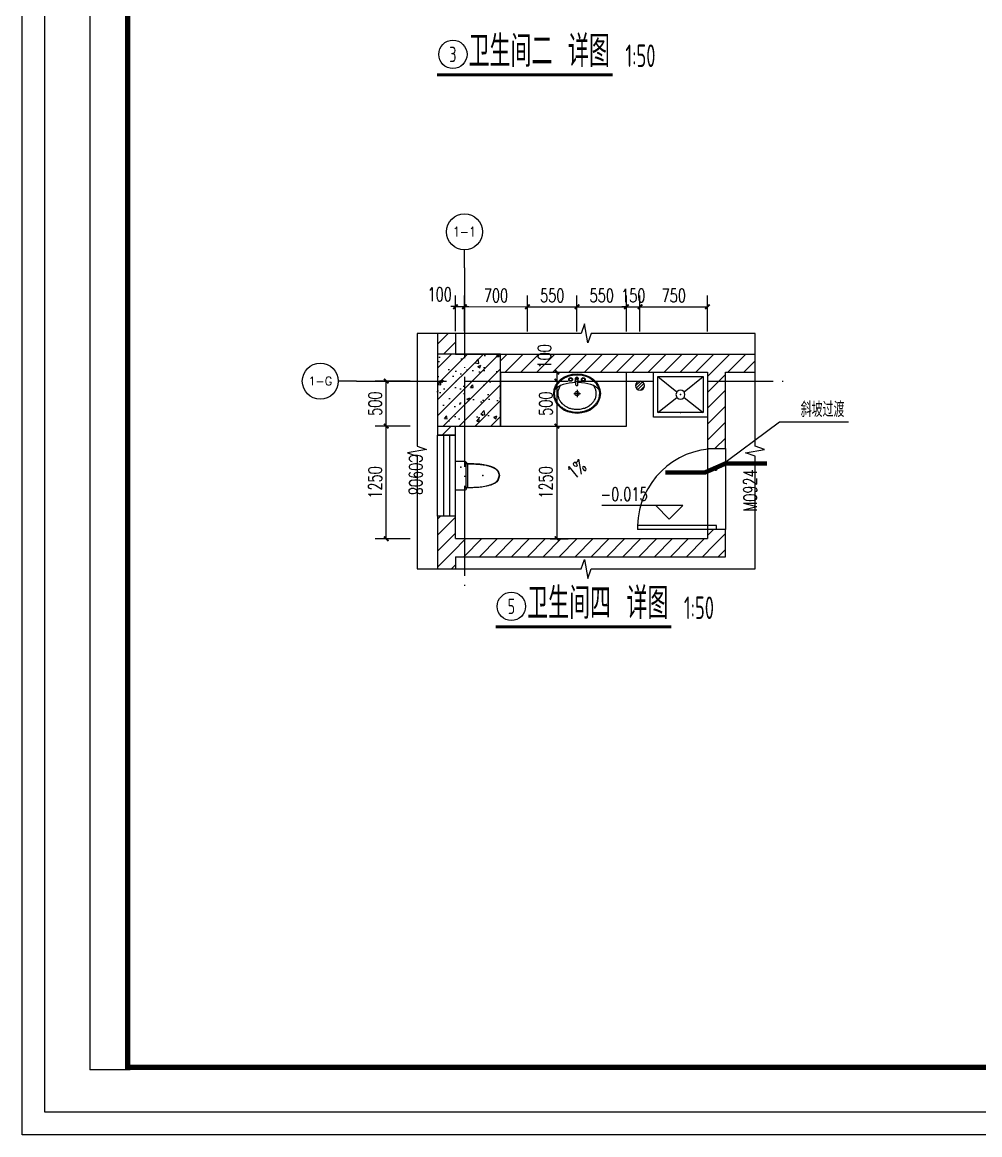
# Model space of a CAD drawing. Header units: millimetres. Extents: x -1048436 to -185795, y -983427 to 400387.
# Drawn here: x -620502 to -609864, y -740015 to -727659 of the extents above; entities that cross this region are included whole.
import ezdxf
from ezdxf.enums import TextEntityAlignment as Align

# ---------------------------------------------------------------- set-up
doc = ezdxf.new("R2010")
doc.units = ezdxf.units.MM
doc.header["$LTSCALE"] = 500
doc.linetypes.add('DOTE', pattern=[2.42, 2, -0.2, 0.02, -0.2])
for name, color, linetype in [('C-SHET-TTLB', 11, 'Continuous'), ('COLUMN', 254, 'Continuous'), ('PUB_DIM', 3, 'Continuous'), ('PUB_HATCH', 8, 'Continuous'), ('PUB_TEXT', 7, 'Continuous'), ('WINDOW', 4, 'Continuous'), ('WINDOW_TEXT', 7, 'Continuous'), ('建-填充', 9, 'Continuous'), ('建-墙', 254, 'Continuous'), ('建-文字', 4, 'Continuous'), ('建-洁具', 55, 'Continuous'), ('建-符号', 13, 'Continuous'), ('建-符号-引出', 150, 'Continuous'), ('建-符号-门编号', 13, 'Continuous'), ('建-轴线', 16, 'DOTE'), ('建-门扇', 32, 'Continuous')]:
    doc.layers.add(name, color=color, linetype=linetype)
doc.styles.add('_TCH_AXIS', font='COMPLEX', dxfattribs={"bigfont": 'GBCBIG'})
doc.styles.add('_TCH_DIM', font='SIMPLEX', dxfattribs={"bigfont": 'GBCBIG'})
doc.styles.add('_TCH_DIM_T3', font='SIMPLEX', dxfattribs={"width": 0.705882, "bigfont": 'GBCBIG'})
doc.styles.add('_TCH_WINDOW', font='SIMPLEX', dxfattribs={"height": 3.5, "bigfont": 'GBCBIG'})
doc.styles.add('ECADI', font='hzs.shx', dxfattribs={"width": 0.7, "bigfont": 'hztxt.shx'})
doc.styles.add('XD2008', font='xd-hzs.shx', dxfattribs={"width": 0.7, "bigfont": 'xd-hztxt.shx'})
doc.dimstyles.new('_TCH_ARCH&&50', dxfattribs={"dimtxt": 148.75, "dimasz": 50, "dimexe": 125, "dimexo": 150, "dimgap": 50, "dimtad": 1, "dimdec": 0, "dimzin": 0, "dimdsep": 46, "dimtxsty": '_TCH_DIM_T3', "dimblk": 'ARCHTICK', "dimcen": 0.09, "dimclrt": 7, "dimazin": 2, "dimtfac": 1, "dimtdec": 0, "dimtix": 1, "dimtmove": 2, "dimatfit": 3, "dimldrblk": 'ARCHTICK', "dimfxl": 1, "dimtolj": 1, "dimtzin": 0, "dimarcsym": 0})
pattern_1 = [(45, (0, 89.76), (-88.388383, 88.388383), [])]

# ---------------------------------------------------------------- blocks, each defined once
blk = doc.blocks.new('$lvtry$00000208')
blk.add_wipeout([(200, 0), (218, -7), (224, -20), (225, -140), (218, -158), (200, -165), (188, -180), (185, -192), (186, -199), (186, -242), (185, -285), (184, -316), (182, -346), (179, -383), (168, -451), (159, -496), (139, -560), (115, -610), (94, -637), (67, -658), (35, -671), (0, -680), (-67, -657), (-112, -615), (-138, -561), (-155, -510), (-166, -471), (-174, -424), (-181, -361), (-184, -322), (-185, -300), (-186, -257), (-186, -220), (-186, -208), (-186, -200), (-185, -192), (-190, -177), (-200, -165), (-218, -158), (-225, -140), (-225, -83), (-225, -25), (-218, -7), (-200, 0)])
at = {"color": 0, "ltscale": 100}
for p, q in [((200, -165), (-200, -165)), ((185, -192), (-185, -192))]:
    blk.add_line(p, q, dxfattribs=at)
blk.add_lwpolyline([(186, -199, -0.296302), (200, -165, 0.414214), (225, -140), (225, -25, 0.414214), (200, 0), (-200, 0, 0.414214), (-225, -25), (-225, -140, 0.413282), (-200, -165, -0.238932), (-185, -192), (-186, -208), (-186, -232), (-185, -282), (-184, -322), (-182, -348), (-180, -374), (-176, -409), (-172, -439), (-168, -459), (-163, -482), (-147, -538), (-129, -583, 0.10752), (-88, -643, 0.100512), (-43, -668), (0, -680), (35, -671), (67, -658), (94, -637), (115, -610), (132, -576), (145, -543), (159, -496), (177, -405), (179, -383), (182, -346), (185, -285)], format="xyb", close=True)
blk.add_lwpolyline([(186, -202), (186, -199)])
for points in [[(-181, -191), (-181, -230), (-181, -261), (-179, -322), (-177, -353), (-171, -414), (-166, -444), (-156, -490), (-152, -505), (-145, -528), (-143, -535), (-139, -546), (-137, -550), (-135, -558), (-133, -562), (-129, -573), (-125, -580), (-118, -594), (-115, -601), (-106, -614), (-102, -620), (-93, -632), (-87, -637), (-79, -644), (-76, -646), (-71, -650), (-67, -652), (-61, -655), (-58, -657), (-51, -660), (-48, -661), (-37, -665), (-30, -667), (-14, -671), (-7, -673), (1, -675)], [(181, -191), (181, -230), (181, -261), (179, -322), (177, -353), (171, -414), (166, -444), (156, -490), (152, -505), (145, -528), (143, -535), (139, -546), (137, -550), (135, -558), (133, -562), (129, -573), (125, -580), (118, -594), (115, -601), (106, -614), (102, -620), (93, -632), (87, -637), (79, -644), (76, -646), (71, -650), (67, -652), (61, -655), (58, -657), (51, -660), (48, -661), (37, -665), (30, -667), (14, -671), (7, -673), (-1, -675)]]:
    blk.add_open_spline(points, degree=3, knots=[0, 0, 0, 0, 92.762674, 92.762674, 185.525347, 185.525347, 278.288021, 278.288021, 324.669358, 324.669358, 347.860026, 347.860026, 359.45536, 359.45536, 371.050694, 371.050694, 394.241363, 394.241363, 417.432031, 417.432031, 440.6227, 440.6227, 463.813368, 463.813368, 475.408702, 475.408702, 487.004036, 487.004036, 498.599371, 498.599371, 510.194705, 510.194705, 533.385373, 533.385373, 556.576042, 556.576042, 556.576042, 556.576042], dxfattribs=at)
at = {"color": 0}
for p in [(-129, -83), (-1, -421)]:
    blk.add_point(p, dxfattribs=at)
blk = doc.blocks.new('$lvtry$00000173')
at = {"color": 0}
for p, q in [((-11, -125), (-16, -50)), ((12, -125), (16, -50)), ((-35, -219), (40, -219)), ((2, -177), (2, -260))]:
    blk.add_line(p, q, dxfattribs=at)
for centre, radius in [((-69, -62), 20.6), ((-69, -62), 15.6), ((0, -50), 15.8), ((72, -62), 20.6), ((72, -62), 15.6), ((2, -219), 23.4)]:
    blk.add_circle(centre, radius, dxfattribs=at)
blk.add_arc((1, -117), 13.9, 215.486, 324.514, dxfattribs=at)
blk.add_ellipse((2, -219), major_axis=(-259, 0), ratio=0.848663, dxfattribs=at)
for start_param, end_param in [(4.764585, 5.931457), (3.493317, 4.671733)]:
    blk.add_ellipse((2, -215), major_axis=(-259, 0), ratio=0.459125, start_param=start_param, end_param=end_param, dxfattribs=at)
for points, knots in [([(-247, -219, 0), (-247, -226, 0), (-247, -233, 0), (-245, -253, 0), (-242, -264, 0), (-234, -288, 0), (-229, -299, 0), (-216, -321, 0), (-209, -331, 0), (-192, -351, 0), (-183, -360, 0), (-162, -377, 0), (-151, -385, 0), (-127, -399, 0), (-115, -405, 0), (-88, -415, 0), (-75, -419, 0), (-47, -425, 0), (-32, -427, 0), (-4, -429, 0), (11, -429, 0), (40, -426, 0), (54, -424, 0), (82, -418, 0), (96, -413, 0), (122, -403, 0), (134, -397, 0), (158, -383, 0), (169, -375, 0), (189, -357, 0), (198, -348, 0), (215, -328, 0), (222, -318, 0), (234, -296, 0), (239, -284, 0), (246, -261, 0), (248, -249, 0), (251, -225, 0), (251, -213, 0), (249, -189, 0), (246, -177, 0), (239, -154, 0), (234, -143, 0), (222, -121, 0), (215, -110, 0), (199, -90, 0), (190, -81, 0), (170, -63, 0), (159, -55, 0), (135, -41, 0), (123, -35, 0), (97, -24, 0), (83, -20, 0), (55, -13, 0), (41, -11, 0), (12, -9, 0), (-3, -9, 0), (-31, -10, 0), (-46, -12, 0), (-74, -18, 0), (-87, -22, 0), (-114, -32, 0), (-126, -38, 0), (-150, -52, 0), (-162, -60, 0), (-182, -77, 0), (-192, -86, 0), (-209, -106, 0), (-216, -116, 0), (-228, -138, 0), (-234, -149, 0), (-242, -172, 0), (-244, -184, 0), (-247, -204, 0), (-247, -211, 0), (-247, -219, 0)], [0, 0, 0, 0, 0.105369, 0.105369, 0.278747, 0.278747, 0.452125, 0.452125, 0.625504, 0.625504, 0.798882, 0.798882, 0.97226, 0.97226, 1.145639, 1.145639, 1.319017, 1.319017, 1.492395, 1.492395, 1.665774, 1.665774, 1.839152, 1.839152, 2.01253, 2.01253, 2.185909, 2.185909, 2.359287, 2.359287, 2.532665, 2.532665, 2.706044, 2.706044, 2.879422, 2.879422, 3.0528, 3.0528, 3.226179, 3.226179, 3.399557, 3.399557, 3.572935, 3.572935, 3.746313, 3.746313, 3.919692, 3.919692, 4.09307, 4.09307, 4.266448, 4.266448, 4.439827, 4.439827, 4.613205, 4.613205, 4.786583, 4.786583, 4.959962, 4.959962, 5.13334, 5.13334, 5.306718, 5.306718, 5.480097, 5.480097, 5.653475, 5.653475, 5.826853, 5.826853, 6.000232, 6.000232, 6.17361, 6.17361, 6.283185, 6.283185, 6.283185, 6.283185]), ([(-184, -131, 0), (-185, -133, 0), (-186, -135, 0), (-191, -143, 0), (-195, -149, 0), (-201, -161, 0), (-203, -168, 0), (-207, -180, 0), (-209, -187, 0), (-211, -199, 0), (-212, -205, 0), (-212, -214, 0), (-212, -216, 0), (-212, -219, 0), (-212, -225, 0), (-212, -232, 0), (-210, -246, 0), (-208, -254, 0), (-204, -266, 0), (-202, -272, 0), (-198, -281, 0), (-196, -286, 0), (-189, -298, 0), (-185, -304, 0), (-176, -316, 0), (-171, -322, 0), (-161, -332, 0), (-156, -337, 0), (-143, -347, 0), (-135, -353, 0), (-121, -362, 0), (-116, -365, 0), (-105, -370, 0), (-100, -373, 0), (-88, -378, 0), (-82, -380, 0), (-69, -384, 0), (-63, -386, 0), (-47, -389, 0), (-38, -391, 0), (-21, -393, 0), (-12, -393, 0), (7, -394, 0), (16, -393, 0), (34, -392, 0), (43, -390, 0), (59, -387, 0), (67, -385, 0), (83, -380, 0), (91, -378, 0), (106, -372, 0), (113, -368, 0), (127, -361, 0), (133, -357, 0), (146, -348, 0), (152, -343, 0), (163, -333, 0), (169, -328, 0), (178, -317, 0), (183, -312, 0), (190, -301, 0), (194, -296, 0), (200, -284, 0), (204, -277, 0), (209, -264, 0), (210, -258, 0), (213, -246, 0), (214, -241, 0), (216, -227, 0), (216, -219, 0), (215, -206, 0), (214, -200, 0), (213, -189, 0), (211, -183, 0), (206, -167, 0), (202, -156, 0), (193, -141, 0), (190, -136, 0), (187, -131, 0)], [5.740897, 5.740897, 5.740897, 5.740897, 5.780874, 5.780874, 5.896829, 5.896829, 6.012784, 6.012784, 6.128739, 6.128739, 6.240697, 6.240697, 6.283185, 6.283185, 6.283185, 6.399826, 6.399826, 6.5409, 6.5409, 6.634, 6.634, 6.7271, 6.7271, 6.852188, 6.852188, 6.977276, 6.977276, 7.077377, 7.077377, 7.229977, 7.229977, 7.317389, 7.317389, 7.404801, 7.404801, 7.497094, 7.497094, 7.589386, 7.589386, 7.712334, 7.712334, 7.835281, 7.835281, 7.958228, 7.958228, 8.081175, 8.081175, 8.194983, 8.194983, 8.30879, 8.30879, 8.422598, 8.422598, 8.537599, 8.537599, 8.6526, 8.6526, 8.767602, 8.767602, 8.884432, 8.884432, 8.982435, 8.982435, 9.119467, 9.119467, 9.224191, 9.224191, 9.328914, 9.328914, 9.470087, 9.470087, 9.571187, 9.571187, 9.672288, 9.672288, 9.874489, 9.874489, 9.967059, 9.967059, 9.967059, 9.967059])]:
    blk.add_open_spline(points, degree=3, knots=knots, dxfattribs=at)
for p in [(1, -50), (2, -219)]:
    blk.add_point(p, dxfattribs=at)
blk = doc.blocks.new('$lvtry$00000171')
h = blk.add_hatch()
h.set_pattern_fill('ANSI31', color=256, scale=15, style=0)
h.set_pattern_definition([(45, (0, 0), (-16.838, 16.838), [])])
h.paths.add_polyline_path([(35, 17, 0.162278), (7, 31), (-49, -26, 0.162278), (-35, -54)])
h.paths.add_polyline_path([(7, 31, 0.456412), (-50, -18, 0.035489), (-49, -26)])
h.paths.add_polyline_path([(49, -11, 0.162278), (35, 17), (-35, -54, 0.162278), (-7, -68)])
h.paths.add_polyline_path([(50, -18, 0.035489), (49, -11), (-7, -68, 0.456412)])
blk.add_circle((0, -18), 50)
blk = doc.blocks.new('集团图框A1')
at = {"layer": 'C-SHET-TTLB'}
for p in [(259.85, -109.93), (268.85, -685.13)]:
    blk.add_line(p, (259.85, -685.13), dxfattribs=at)
for points in [[(1095.85, -95.53), (1095.85, -699.53), (244.85, -699.53), (244.85, -95.53)], [(1090.85, -100.53), (1090.85, -694.53), (249.85, -694.53), (249.85, -100.53)]]:
    blk.add_lwpolyline(points, close=True, dxfattribs=at)
at = {"layer": 'C-SHET-TTLB', "const_width": 1.2}
blk.add_lwpolyline([(268.25, -110.53), (1080.85, -110.53), (1080.85, -684.53), (268.25, -684.53)], close=True, dxfattribs=at)
at = {"color": 2, "style": 'ECADI', "width": 0.7}
for tag, p in [('序号1', (1009.72, -381.88)), ('记要1', (1037.92, -381.9)), ('日期1', (1073.26, -381.71)), ('序号2', (1009.72, -387.77)), ('记要2', (1037.92, -387.79)), ('日期2', (1073.26, -387.6)), ('序号3', (1009.72, -393.63)), ('记要3', (1037.92, -393.65)), ('日期3', (1073.26, -393.46)), ('序号4', (1009.72, -399.51)), ('记要4', (1037.92, -399.53)), ('日期4', (1073.26, -399.35)), ('合作设计单位', (1042.53, -542.75)), ('审定人', (1041.84, -561.74)), ('审核人', (1041.84, -571.23)), ('设计总负责人', (1041.84, -580.99)), ('专业负责人', (1041.84, -591.72)), ('校对人', (1041.84, -601.96)), ('设计人', (1041.84, -611.83)), ('建设单位上', (1044.38, -619.93)), ('建设单位中', (1044.38, -623.89)), ('建设单位下', (1044.38, -627.74)), ('项目名称上', (1044.35, -632.3)), ('项目名称中', (1044.35, -636.38)), ('项目名称下', (1044.35, -640.33)), ('子项', (1043.59, -646.93)), ('图名上', (1044.47, -653.59)), ('图名中', (1044.47, -657.5)), ('图名下', (1044.47, -661.62)), ('工程编号', (1027.1, -667.58)), ('阶段', (1063.92, -667.61)), ('专业', (1063.72, -673.97)), ('比例', (1025.96, -674.19)), ('日期', (1026.1, -680.73)), ('图别、图号', (1066.05, -680.84))]:
    blk.add_attdef(tag, text='', height=3.5, dxfattribs=at).set_placement(p, align=Align.MIDDLE)
blk = doc.blocks.new('A1')
blk.add_blockref('集团图框A1', (-609654.51, -640037.88))
blk = doc.blocks.new('_ArchTick')
at = {"color": 0, "linetype": 'ByBlock', "const_width": 0.4}
blk.add_lwpolyline([(-0.5, -0.5), (0.5, 0.5)], dxfattribs=at)
blk = doc.blocks.new('*D2124')
at = {"layer": 'Defpoints', "color": 0, "transparency": 16777216}
for p in [(-614788, -732145), (-614561, -732145), (-614788, -733395)]:
    blk.add_point(p, dxfattribs=at)
at = {"layer": 'PUB_DIM', "color": 0, "lineweight": -2, "transparency": 16777216}
for p, q in [((-614638, -732145), (-614436, -732145)), ((-614561, -733395), (-614561, -732145)), ((-614638, -733395), (-614436, -733395))]:
    blk.add_line(p, q, dxfattribs=at)
at = {"layer": 'PUB_DIM', "color": 0, "lineweight": -2, "transparency": 16777216, "xscale": 50, "yscale": 50, "zscale": 50}
for p, rotation in [((-614561, -732145), 90), ((-614561, -733395), 270)]:
    blk.add_blockref('_ArchTick', p, dxfattribs=dict(at, rotation=rotation))
at = {"layer": 'PUB_DIM', "color": 7, "transparency": 16777216, "insert": (-614685, -732770), "char_height": 148.8, "attachment_point": 5, "rotation": 90, "style": '_TCH_DIM_T3'}
blk.add_mtext('\\A1;1250', dxfattribs=at)
blk = doc.blocks.new('*D2125')
at = {"layer": 'Defpoints', "color": 0, "transparency": 16777216}
for p in [(-614788, -731645), (-614561, -731645), (-614788, -732145)]:
    blk.add_point(p, dxfattribs=at)
at = {"layer": 'PUB_DIM', "color": 0, "lineweight": -2, "transparency": 16777216}
for p, q in [((-614638, -731645), (-614436, -731645)), ((-614561, -732145), (-614561, -731645)), ((-614638, -732145), (-614436, -732145))]:
    blk.add_line(p, q, dxfattribs=at)
at = {"layer": 'PUB_DIM', "color": 0, "lineweight": -2, "transparency": 16777216, "xscale": 50, "yscale": 50, "zscale": 50}
for p, rotation in [((-614561, -731645), 90), ((-614561, -732145), 270)]:
    blk.add_blockref('_ArchTick', p, dxfattribs=dict(at, rotation=rotation))
at = {"layer": 'PUB_DIM', "color": 7, "transparency": 16777216, "insert": (-614685, -731895), "char_height": 148.8, "attachment_point": 5, "rotation": 90, "style": '_TCH_DIM_T3'}
blk.add_mtext('\\A1;500', dxfattribs=at)
blk = doc.blocks.new('*D2126')
at = {"layer": 'Defpoints', "color": 0, "transparency": 16777216}
for p in [(-614788, -731545), (-614788, -731645), (-614561, -731545)]:
    blk.add_point(p, dxfattribs=at)
at = {"layer": 'PUB_DIM', "color": 0, "lineweight": -2, "transparency": 16777216}
for p, q in [((-614638, -731545), (-614436, -731545)), ((-614638, -731645), (-614436, -731645)), ((-614561, -731645), (-614561, -731545))]:
    blk.add_line(p, q, dxfattribs=at)
at = {"layer": 'PUB_DIM', "color": 0, "lineweight": -2, "transparency": 16777216, "xscale": 50, "yscale": 50, "zscale": 50}
for p, rotation in [((-614561, -731545), 90), ((-614561, -731645), 270)]:
    blk.add_blockref('_ArchTick', p, dxfattribs=dict(at, rotation=rotation))
at = {"layer": 'PUB_DIM', "color": 7, "transparency": 16777216, "insert": (-614699, -731370), "char_height": 148.8, "attachment_point": 5, "rotation": 90, "style": '_TCH_DIM_T3'}
blk.add_mtext('\\A1;100', dxfattribs=at)
blk = doc.blocks.new('*D2127')
at = {"layer": 'Defpoints', "color": 0, "transparency": 16777216}
for p in [(-615589, -730818), (-615689, -731242), (-615589, -731242)]:
    blk.add_point(p, dxfattribs=at)
at = {"layer": 'PUB_DIM', "color": 0, "lineweight": -2, "transparency": 16777216}
for p, q in [((-615689, -731092), (-615689, -730693)), ((-615589, -731092), (-615589, -730693)), ((-615689, -730818), (-615739, -730818)), ((-615689, -730818), (-615589, -730818)), ((-615589, -730818), (-615539, -730818))]:
    blk.add_line(p, q, dxfattribs=at)
at = {"layer": 'PUB_DIM', "color": 0, "lineweight": -2, "transparency": 16777216, "xscale": 50, "yscale": 50, "zscale": 50}
for p, rotation in [((-615689, -730818), 359.9787980072316), ((-615589, -730818), 179.9787980072316)]:
    blk.add_blockref('_ArchTick', p, dxfattribs=dict(at, rotation=rotation))
at = {"layer": 'PUB_DIM', "color": 7, "transparency": 16777216, "insert": (-615864, -730681), "char_height": 148.8, "attachment_point": 5, "rotation": 359.9788, "style": '_TCH_DIM_T3'}
blk.add_mtext('\\A1;100', dxfattribs=at)
blk = doc.blocks.new('*D2128')
at = {"layer": 'Defpoints', "color": 0, "transparency": 16777216}
for p in [(-614889, -730819), (-615589, -731242), (-614889, -731243)]:
    blk.add_point(p, dxfattribs=at)
at = {"layer": 'PUB_DIM', "color": 0, "lineweight": -2, "transparency": 16777216}
for p, q in [((-615589, -731092), (-615589, -730693)), ((-614889, -731093), (-614889, -730694)), ((-615589, -730818), (-614889, -730819))]:
    blk.add_line(p, q, dxfattribs=at)
at = {"layer": 'PUB_DIM', "color": 0, "lineweight": -2, "transparency": 16777216, "xscale": 50, "yscale": 50, "zscale": 50}
for p, rotation in [((-615589, -730818), 179.9787980072648), ((-614889, -730819), 359.9787980072647)]:
    blk.add_blockref('_ArchTick', p, dxfattribs=dict(at, rotation=rotation))
at = {"layer": 'PUB_DIM', "color": 7, "transparency": 16777216, "insert": (-615239, -730694), "char_height": 148.8, "attachment_point": 5, "rotation": 359.9788, "style": '_TCH_DIM_T3'}
blk.add_mtext('\\A1;700', dxfattribs=at)
blk = doc.blocks.new('*D2129')
at = {"layer": 'Defpoints', "color": 0, "transparency": 16777216}
for p in [(-614339, -730819), (-614889, -731243), (-614339, -731243)]:
    blk.add_point(p, dxfattribs=at)
at = {"layer": 'PUB_DIM', "color": 0, "lineweight": -2, "transparency": 16777216}
for p, q in [((-614889, -731093), (-614889, -730694)), ((-614339, -731093), (-614339, -730694)), ((-614889, -730819), (-614339, -730819))]:
    blk.add_line(p, q, dxfattribs=at)
at = {"layer": 'PUB_DIM', "color": 0, "lineweight": -2, "transparency": 16777216, "xscale": 50, "yscale": 50, "zscale": 50}
for p, rotation in [((-614889, -730819), 179.9787980072674), ((-614339, -730819), 359.9787980072674)]:
    blk.add_blockref('_ArchTick', p, dxfattribs=dict(at, rotation=rotation))
at = {"layer": 'PUB_DIM', "color": 7, "transparency": 16777216, "insert": (-614614, -730694), "char_height": 148.8, "attachment_point": 5, "rotation": 359.9788, "style": '_TCH_DIM_T3'}
blk.add_mtext('\\A1;550', dxfattribs=at)
blk = doc.blocks.new('*D2130')
at = {"layer": 'Defpoints', "color": 0, "transparency": 16777216}
for p in [(-613789, -730819), (-614339, -731243), (-613789, -731243)]:
    blk.add_point(p, dxfattribs=at)
at = {"layer": 'PUB_DIM', "color": 0, "lineweight": -2, "transparency": 16777216}
for p, q in [((-614339, -731093), (-614339, -730694)), ((-613789, -731093), (-613789, -730694)), ((-614339, -730819), (-613789, -730819))]:
    blk.add_line(p, q, dxfattribs=at)
at = {"layer": 'PUB_DIM', "color": 0, "lineweight": -2, "transparency": 16777216, "xscale": 50, "yscale": 50, "zscale": 50}
for p, rotation in [((-614339, -730819), 179.9787980072674), ((-613789, -730819), 359.9787980072674)]:
    blk.add_blockref('_ArchTick', p, dxfattribs=dict(at, rotation=rotation))
at = {"layer": 'PUB_DIM', "color": 7, "transparency": 16777216, "insert": (-614064, -730694), "char_height": 148.8, "attachment_point": 5, "rotation": 359.9788, "style": '_TCH_DIM_T3'}
blk.add_mtext('\\A1;550', dxfattribs=at)
blk = doc.blocks.new('*D2131')
at = {"layer": 'Defpoints', "color": 0, "transparency": 16777216}
for p in [(-613639, -730819), (-613789, -731243), (-613639, -731243)]:
    blk.add_point(p, dxfattribs=at)
at = {"layer": 'PUB_DIM', "color": 0, "lineweight": -2, "transparency": 16777216}
for p, q in [((-613789, -731093), (-613789, -730694)), ((-613639, -731093), (-613639, -730694)), ((-613789, -730819), (-613839, -730819)), ((-613789, -730819), (-613639, -730819)), ((-613639, -730819), (-613589, -730819))]:
    blk.add_line(p, q, dxfattribs=at)
at = {"layer": 'PUB_DIM', "color": 0, "lineweight": -2, "transparency": 16777216, "xscale": 50, "yscale": 50, "zscale": 50}
for p, rotation in [((-613789, -730819), 359.9787980072585), ((-613639, -730819), 179.9787980072585)]:
    blk.add_blockref('_ArchTick', p, dxfattribs=dict(at, rotation=rotation))
at = {"layer": 'PUB_DIM', "color": 7, "transparency": 16777216, "insert": (-613714, -730695), "char_height": 148.8, "attachment_point": 5, "rotation": 359.9788, "style": '_TCH_DIM_T3'}
blk.add_mtext('\\A1;150', dxfattribs=at)
blk = doc.blocks.new('*D2132')
at = {"layer": 'Defpoints', "color": 0, "transparency": 16777216}
for p in [(-612889, -730819), (-613639, -731243), (-612889, -731243)]:
    blk.add_point(p, dxfattribs=at)
at = {"layer": 'PUB_DIM', "color": 0, "lineweight": -2, "transparency": 16777216}
for p, q in [((-613639, -731093), (-613639, -730694)), ((-612889, -731093), (-612889, -730694)), ((-613639, -730819), (-612889, -730819))]:
    blk.add_line(p, q, dxfattribs=at)
at = {"layer": 'PUB_DIM', "color": 0, "lineweight": -2, "transparency": 16777216, "xscale": 50, "yscale": 50, "zscale": 50}
for p, rotation in [((-613639, -730819), 179.9787980072611), ((-612889, -730819), 359.9787980072612)]:
    blk.add_blockref('_ArchTick', p, dxfattribs=dict(at, rotation=rotation))
at = {"layer": 'PUB_DIM', "color": 7, "transparency": 16777216, "insert": (-613264, -730695), "char_height": 148.8, "attachment_point": 5, "rotation": 359.9788, "style": '_TCH_DIM_T3'}
blk.add_mtext('\\A1;750', dxfattribs=at)
blk = doc.blocks.new('*D2133')
at = {"layer": 'Defpoints', "color": 0, "transparency": 16777216}
for p in [(-616458, -731645), (-616041, -731645), (-616041, -732145)]:
    blk.add_point(p, dxfattribs=at)
at = {"layer": 'PUB_DIM', "color": 0, "lineweight": -2, "transparency": 16777216}
for p, q in [((-616191, -731645), (-616583, -731645)), ((-616458, -732145), (-616458, -731645)), ((-616191, -732145), (-616583, -732145))]:
    blk.add_line(p, q, dxfattribs=at)
at = {"layer": 'PUB_DIM', "color": 0, "lineweight": -2, "transparency": 16777216, "xscale": 50, "yscale": 50, "zscale": 50}
for p, rotation in [((-616458, -731645), 90), ((-616458, -732145), 270)]:
    blk.add_blockref('_ArchTick', p, dxfattribs=dict(at, rotation=rotation))
at = {"layer": 'PUB_DIM', "color": 7, "transparency": 16777216, "insert": (-616582, -731895), "char_height": 148.8, "attachment_point": 5, "rotation": 90, "style": '_TCH_DIM_T3'}
blk.add_mtext('\\A1;500', dxfattribs=at)
blk = doc.blocks.new('*D2134')
at = {"layer": 'Defpoints', "color": 0, "transparency": 16777216}
for p in [(-616458, -732145), (-616041, -732145), (-616041, -733395)]:
    blk.add_point(p, dxfattribs=at)
at = {"layer": 'PUB_DIM', "color": 0, "lineweight": -2, "transparency": 16777216}
for p, q in [((-616191, -732145), (-616583, -732145)), ((-616458, -733395), (-616458, -732145)), ((-616191, -733395), (-616583, -733395))]:
    blk.add_line(p, q, dxfattribs=at)
at = {"layer": 'PUB_DIM', "color": 0, "lineweight": -2, "transparency": 16777216, "xscale": 50, "yscale": 50, "zscale": 50}
for p, rotation in [((-616458, -732145), 90), ((-616458, -733395), 270)]:
    blk.add_blockref('_ArchTick', p, dxfattribs=dict(at, rotation=rotation))
at = {"layer": 'PUB_DIM', "color": 7, "transparency": 16777216, "insert": (-616582, -732770), "char_height": 148.8, "attachment_point": 5, "rotation": 90, "style": '_TCH_DIM_T3'}
blk.add_mtext('\\A1;1250', dxfattribs=at)
blk = doc.blocks.new('$lvtry$00000191')
at = {"color": 0}
blk.add_wipeout([(300, -500), (300, 0), (-300, 0), (-300, -500)], dxfattribs=at)
for p, q in [((-250, -50), (-39, -219)), ((39, -219), (250, -50)), ((-250, -450), (-39, -281)), ((39, -281), (250, -450))]:
    blk.add_line(p, q, dxfattribs=at)
for points in [[(300, -500), (300, 0), (-300, 0), (-300, -500)], [(250, -450), (250, -50), (-250, -50), (-250, -450)]]:
    blk.add_lwpolyline(points, close=True, dxfattribs=at)
blk.add_circle((0, -250), 50, dxfattribs=at)
for p in [(0, -50), (0, -250)]:
    blk.add_point(p, dxfattribs=at)

msp = doc.modelspace()

# ---------------------------------------------------------------- hatches: boundary and pattern name
at = {"layer": 'PUB_HATCH'}
h = msp.add_hatch(dxfattribs=at)
h.set_pattern_fill('钢筋混凝土', color=256, scale=50, style=0)
h.set_pattern_definition([(45, (0, 0), (-88.388348, 88.388348), []), (50, (0, 0), (358.63009, -31.37607), [37.5, -412.5]), (355, (0, 0), (-69.37567, 376.09607), [30, -330]), (100.4514, (29.9, -2.6), (289.25469, 344.71977), [31.8701, -350.57106]), (46.1842, (0, 100), (533.62052, -82.7595), [56.25, -618.75]), (96.6356, (44.47, 93.1), (467.33135, 487.05894), [47.80514, -525.8565]), (351.1842, (0, 100), (467.33097, 487.0593), [45, -495]), (21, (50, 75), (298.45353, -201.309445), [37.5, -412.5]), (326, (50, 75), (121.65767, 362.57502), [30, -330]), (71.4514, (74.87, 58.22), (420.11131, 161.26525), [31.8701, -350.57106]), (37.5, (0, 0), (6.079928, 166.446927), [0, -326, 0, -335, 0, -331.25]), (7.5, (0, 0), (131.53477, 197.205856), [0, -191, 0, -318.5, 0, -126.25]), (327.5, (-111.5, 0), (266.911218, -11.277436), [0, -125, 0, -390, 0, -517.5]), (317.5, (-161.5, 0), (291.593085, 50.05249), [0, -162.5, 0, -259, 0, -367.5])])
h.paths.add_polyline_path([(-615889.1, -731344.6), (-615889.1, -732144.6), (-615189.1, -732144.6), (-615189.1, -731344.6)])
at = {"layer": '建-填充'}
h = msp.add_hatch(dxfattribs=at)
h.set_pattern_fill('普通砖', color=256, scale=50, style=0)
h.set_pattern_definition(pattern_1)
h.paths.add_polyline_path([(-615889.1, -731344.6), (-615689.1, -731344.6), (-615689.1, -731344.6), (-615689.1, -731115.1), (-615889.1, -731115.1)])
h = msp.add_hatch(dxfattribs=at)
h.set_pattern_fill('普通砖', color=256, scale=50, style=0)
h.set_pattern_definition(pattern_1)
h.paths.add_polyline_path([(-615689.1, -731344.6), (-615189.1, -731344.6), (-615189.1, -731544.6), (-612889.1, -731544.6), (-612789.1, -731477.9), (-612789.1, -731344.6), (-615689.1, -731344.6)])
h = msp.add_hatch(dxfattribs=at)
h.set_pattern_fill('普通砖', color=256, scale=50, style=0)
h.set_pattern_definition(pattern_1)
h.paths.add_polyline_path([(-612789.1, -731477.9), (-612689.1, -731544.6), (-612360.1, -731544.6), (-612360.1, -731344.6), (-612789.1, -731344.6)])
h = msp.add_hatch(dxfattribs=at)
h.set_pattern_fill('普通砖', color=256, scale=50, style=0)
h.set_pattern_definition(pattern_1)
h.paths.add_polyline_path([(-612889.1, -731544.6), (-612889.1, -732394.6), (-612689.1, -732394.6), (-612689.1, -731544.6), (-612789.1, -731477.9)])
h = msp.add_hatch(dxfattribs=at)
h.set_pattern_fill('普通砖', color=256, scale=50, style=0)
h.set_pattern_definition(pattern_1)
h.paths.add_polyline_path([(-615689.1, -732144.6), (-615889.1, -732144.6), (-615889.1, -732244.6), (-615689.1, -732244.6)])
h = msp.add_hatch(dxfattribs=at)
h.set_pattern_fill('普通砖', color=256, scale=50, style=0)
h.set_pattern_definition(pattern_1)
h.paths.add_polyline_path([(-615689.1, -733394.6), (-615689.1, -733144.6), (-615889.1, -733144.6), (-615889.1, -733494.6), (-615755.7, -733494.6)])
h = msp.add_hatch(dxfattribs=at)
h.set_pattern_fill('普通砖', color=256, scale=50, style=0)
h.set_pattern_definition(pattern_1)
h.paths.add_polyline_path([(-615755.7, -733494.6), (-615689.1, -733594.6), (-612689.1, -733594.6), (-612889.1, -733394.6), (-615689.1, -733394.6)])
h = msp.add_hatch(dxfattribs=at)
h.set_pattern_fill('普通砖', color=256, scale=50, style=0)
h.set_pattern_definition(pattern_1)
h.paths.add_polyline_path([(-612689.1, -733594.6), (-612689.1, -733294.6), (-612889.1, -733294.6), (-612889.1, -733394.6)])
h = msp.add_hatch(dxfattribs=at)
h.set_pattern_fill('普通砖', color=256, scale=50, style=0)
h.set_pattern_definition(pattern_1)
h.paths.add_polyline_path([(-615755.7, -733494.6), (-615889.1, -733494.6), (-615889.1, -733730.5), (-615689.1, -733730.5), (-615689.1, -733594.6)])

# ---------------------------------------------------------------- linework, layer by layer
at = {"layer": 'COLUMN'}
for p, q in [((-615889.1, -731344.6), (-615889.1, -732144.6)), ((-615189.1, -731344.6), (-615889.1, -731344.6)), ((-615189.1, -732144.6), (-615189.1, -731344.6)), ((-615889.1, -732144.6), (-615189.1, -732144.6))]:
    msp.add_line(p, q, dxfattribs=at)
at = {"layer": 'PUB_TEXT'}
for centre in [(-615717.7, -728016.4), (-615067.8, -734146.8)]:
    msp.add_circle(centre, 157.5, dxfattribs=at)
at = {"layer": 'WINDOW'}
for p, q in [((-615889.1, -733144.6), (-615889.1, -732244.6)), ((-615689.1, -732244.6), (-615889.1, -732244.6)), ((-615822.4, -732244.6), (-615822.4, -733144.6)), ((-615755.7, -732244.6), (-615755.7, -733144.6)), ((-615689.1, -733144.6), (-615889.1, -733144.6))]:
    msp.add_line(p, q, dxfattribs=at)
at = {"layer": '建-墙'}
for p, q in [((-615889.1, -731115.1), (-615889.1, -731344.6)), ((-615689.1, -731115.1), (-615689.1, -731344.6)), ((-615689.1, -731344.6), (-612789.1, -731344.6)), ((-612789.1, -731344.6), (-612360.1, -731344.6)), ((-615189.1, -731544.6), (-612889.1, -731544.6)), ((-612889.1, -731544.6), (-612889.1, -732394.6)), ((-612689.1, -732394.6), (-612689.1, -731544.6)), ((-612689.1, -731544.6), (-612360.1, -731544.6)), ((-615889.1, -732144.6), (-615889.1, -732244.6)), ((-615689.1, -732244.6), (-615689.1, -732144.6)), ((-615889.1, -732244.6), (-615689.1, -732244.6)), ((-612889.1, -732394.6), (-612689.1, -732394.6)), ((-615689.1, -733144.6), (-615889.1, -733144.6)), ((-615889.1, -733144.6), (-615889.1, -733494.6)), ((-615689.1, -733394.6), (-615689.1, -733144.6)), ((-615689.1, -733394.6), (-612889.1, -733394.6)), ((-612689.1, -733294.6), (-612889.1, -733294.6)), ((-612889.1, -733294.6), (-612889.1, -733394.6)), ((-612689.1, -733594.6), (-612689.1, -733294.6)), ((-615889.1, -733494.6), (-615889.1, -733730.5)), ((-615689.1, -733594.6), (-612689.1, -733594.6)), ((-615689.1, -733594.6), (-615689.1, -733730.5))]:
    msp.add_line(p, q, dxfattribs=at)
at = {"layer": '建-洁具'}
msp.add_lwpolyline([(-615189.1, -731544.6), (-615189.1, -732144.6), (-613789, -732144.6), (-613789, -731544.6)], dxfattribs=at)
at = {"layer": '建-符号'}
for p, q in [((-615589.1, -730388.5), (-615589.1, -730186.3)), ((-612360.1, -731115.1), (-612360.1, -731115.1)), ((-612360.1, -731115.1), (-612360.1, -731115.1)), ((-616788.4, -731644.6), (-616990.6, -731644.6)), ((-613164.7, -733027.7), (-614061.7, -733027.7)), ((-613314.7, -733177.7), (-613464.7, -733027.7)), ((-613314.7, -733177.7), (-613164.7, -733027.7))]:
    msp.add_line(p, q, dxfattribs=at)
for points, const_width in [([(-615892.7, -728243.9), (-613941, -728243.9)], 35), ([(-612229.6, -732559.7), (-612689.1, -732559.7), (-612916.6, -732659.6), (-613356.1, -732659.6)], 50), ([(-615242.8, -734374.3), (-613291, -734374.3)], 35)]:
    msp.add_lwpolyline(points, dxfattribs=dict(at, const_width=const_width))
for points in [[(-612360.1, -731115.1), (-614181.8, -731115.1), (-614220, -731220.1), (-614257.1, -731010.1), (-614294.3, -731115.1), (-616116.1, -731115.1)], [(-616116.1, -731115.1), (-616116.1, -732366.5), (-616011.1, -732404.8), (-616221.1, -732441.8), (-616116.1, -732479), (-616116.1, -733730.5)], [(-612360.1, -733730.5), (-612360.1, -732479), (-612465.1, -732440.8), (-612255.1, -732403.8), (-612360.1, -732366.5), (-612360.1, -731115.1)], [(-616116.1, -733730.5), (-614294.3, -733730.5), (-614256.1, -733625.5), (-614219.1, -733835.5), (-614181.8, -733730.5), (-612360.1, -733730.5)]]:
    msp.add_lwpolyline(points, dxfattribs=at)
msp.add_lwpolyline([(-614664.8, -733043, 0, 0, 0), (-614000.5, -732509.3, 40, 0, 0), (-613883.6, -732415.3, 0, 0, 0)], format="xyseb", dxfattribs=at)
for centre in [(-615589.1, -729986.3), (-617190.6, -731644.6)]:
    msp.add_circle(centre, 200, dxfattribs=at)
at = {"layer": '建-符号-引出'}
for p, q in [((-612797.7, -732623.2), (-612089.5, -732096.8)), ((-612089.5, -732096.8), (-611324.5, -732096.8))]:
    msp.add_line(p, q, dxfattribs=at)
at = {"layer": '建-符号-引出', "const_width": 20}
msp.add_lwpolyline([(-612805.7, -732629.2, 1), (-612789.7, -732617.2, 1)], format="xyb", close=True, dxfattribs=at)
at = {"layer": '建-轴线'}
msp.add_lwpolyline([(-616788.4, -731644.6), (-612018.3, -731644.6)], dxfattribs=at)
at = {"layer": '建-门扇'}
for p, q in [((-612889.1, -732394.6), (-612889.1, -733294.6)), ((-612689.1, -732394.6), (-612689.1, -733294.6)), ((-613666.6, -733249.6), (-613666.6, -733294.6)), ((-612789.1, -733249.6), (-613666.6, -733249.6)), ((-612789.1, -733294.6), (-612789.1, -733249.6)), ((-612789.1, -733294.6), (-613666.6, -733294.6))]:
    msp.add_line(p, q, dxfattribs=at)
msp.add_arc((-612789.1, -733272.1), 877.5, 90, 178.53072, dxfattribs=at)

# ---------------------------------------------------------------- block references
at = {"layer": '建-洁具', "xscale": -1, "yscale": -1, "rotation": 180}
msp.add_blockref('$lvtry$00000173', (-614340.6, -731564.6), dxfattribs=at)
at = {"layer": '建-洁具', "xscale": -1, "rotation": 269.9903516327721}
msp.add_blockref('$lvtry$00000171', (-613620.5, -731694.6), dxfattribs=at)
at = {"layer": '建-洁具', "xscale": -0.7205882352939943, "yscale": 0.7205882352939943, "zscale": 0.7205882352939943, "rotation": 90}
msp.add_blockref('$lvtry$00000208', (-615689.1, -732694.6), dxfattribs=at)

# ---------------------------------------------------------------- texts
at = {"layer": 'PUB_TEXT', "style": 'XD2008', "width": 0.7}
for s, height, p in [('卫生间二', 350, (-615542.7, -728156.4)), ('详图', 350, (-614439.2, -728156.4)), ('1:50', 250, (-613801, -728156.4)), ('卫生间四', 350, (-614892.8, -734286.8)), ('详图', 350, (-613789.3, -734286.8)), ('1:50', 250, (-613151, -734286.8))]:
    msp.add_text(s, height=height, dxfattribs=at).set_placement(p)
at = {"layer": 'PUB_TEXT', "style": 'XD2008', "width": 1.238095}
for s, p, p2 in [('3', (-615757.7, -728102), (-615677.7, -728102)), ('5', (-615107.7, -734232.5), (-615027.8, -734232.5))]:
    msp.add_text(s, height=171.3, dxfattribs=at).set_placement(p, p2, align=Align.FIT)
at = {"layer": 'WINDOW_TEXT', "style": '_TCH_WINDOW', "width": 0.705882}
msp.add_text('C0908', height=148.75, rotation=270, dxfattribs=at).set_placement((-616204.5, -732457.1))
at = {"layer": '建-文字', "style": '_TCH_AXIS'}
for s, height, p, p2 in [('1-1', 108.43, (-615718.1, -730040.5), (-615460, -730040.5)), ('1-G', 93.89, (-617322.5, -731691.5), (-617058.7, -731691.5))]:
    msp.add_text(s, height=height, dxfattribs=at).set_placement(p, p2, align=Align.FIT)
at = {"layer": '建-文字', "style": '_TCH_DIM'}
msp.add_text('斜坡过渡', height=168.79, dxfattribs=at).set_placement((-611853.6, -732044.3))
at = {"layer": '建-文字', "style": '_TCH_DIM', "width": 0.705882}
msp.add_text('1%', height=148.75, rotation=38.77984, dxfattribs=at).set_placement((-614373.4, -732741.5))
msp.add_text('-0.015', height=148.75, dxfattribs=at).set_placement((-614076.7, -732975.2))
at = {"layer": '建-符号-门编号', "style": '_TCH_WINDOW', "width": 0.705882}
msp.add_text('M0924', height=148.75, rotation=90, dxfattribs=at).set_placement((-612339.7, -733092.1))

# ---------------------------------------------------------------- dimensions: what is measured, and where the dimension line sits
at = {"layer": 'PUB_DIM'}
for base, p1, p2, angle, picture, middle in [((-615588.8, -730818.3), (-615689, -731242.2), (-615589, -731242.2), 359.9788, '*D2127', (-615863.8, -730680.7)), ((-614561.1, -731544.6), (-614788, -731644.6), (-614788, -731544.6), 90, '*D2126', (-614698.6, -731369.6))]:
    dim = msp.add_linear_dim(base=base, p1=p1, p2=p2, angle=angle, dimstyle='_TCH_ARCH&&50', dxfattribs=at)
    dim.commit()
    dim.dimension.update_dxf_attribs({"geometry": picture, "text_midpoint": middle, "dimtype": 129})
for p1, p2, distance, picture, middle in [((-615589, -731242.2), (-614889, -731242.5), 423.9, '*D2128', (-615238.8, -730694.1)), ((-614889, -731242.5), (-614339, -731242.7), 423.9, '*D2129', (-614613.8, -730694.3)), ((-614339, -731242.7), (-613789, -731242.9), 423.9, '*D2130', (-614063.8, -730694.5)), ((-613789, -731242.9), (-613638.8, -731243), 423.9, '*D2131', (-613713.7, -730694.6)), ((-613638.8, -731243), (-612888.9, -731243.2), 423.9, '*D2132', (-613263.7, -730694.8)), ((-616041.4, -732144.6), (-616041.4, -731644.6), 416.2, '*D2133', (-616582, -731894.6)), ((-614788, -732144.6), (-614788, -731644.6), -226.9, '*D2125', (-614685.4, -731894.6)), ((-616041.4, -733394.6), (-616041.4, -732144.6), 416.2, '*D2134', (-616582, -732769.6)), ((-614788, -733394.6), (-614788, -732144.6), -226.9, '*D2124', (-614685.4, -732769.6))]:
    dim = msp.add_aligned_dim(p1=p1, p2=p2, distance=distance, dimstyle='_TCH_ARCH&&50', dxfattribs=at)
    dim.commit()
    dim.dimension.update_dxf_attribs({"geometry": picture, "text_midpoint": middle})

# ---------------------------------------------------------------- next in the draw order: linework, layer by layer
at = {"layer": 'WINDOW'}
msp.add_line((-615689.1, -733144.6), (-615689.1, -732244.6), dxfattribs=at)
at = {"layer": '建-轴线'}
msp.add_lwpolyline([(-615589.1, -730388.5), (-615589.1, -734003)], dxfattribs=at)

# ---------------------------------------------------------------- next in the draw order: block references
at = {"xscale": 50, "yscale": 50, "zscale": 50}
msp.add_blockref('A1', (29849980.9, 31296855.7), dxfattribs=at)

# ---------------------------------------------------------------- next in the draw order: block references
at = {"layer": '建-洁具', "yscale": -1}
msp.add_blockref('$lvtry$00000191', (-613189.1, -732044.6), dxfattribs=at)

doc.saveas('drawing.dxf')
